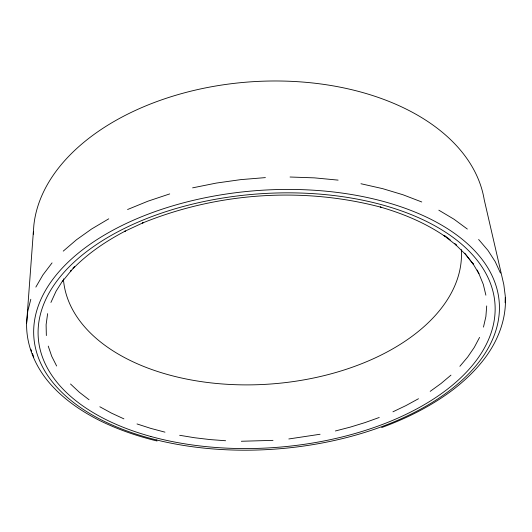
<?xml version="1.0" encoding="UTF-8"?>
<svg xmlns="http://www.w3.org/2000/svg" width="532" height="532" viewBox="0 0 532 532"><rect width="100%" height="100%" fill="white"/><g stroke="black" fill="none" stroke-linecap="round" stroke-linejoin="round"><path stroke-width="0.8" d="M505.127 302.755L505.3 296.271L503.817 284.66L484.22 199.706A226.439 143.228 -4.3 0 0 255.154 81.556A226.439 143.228 -4.3 0 0 33.842 225.388L26.6 323.303C26.108 348.187 37.852 371.974 55.308 389.244L56.206 390.215C68.967 402.771 84.049 412.686 100.003 420.706L100.92 421.144C118.816 429.869 137.748 436.28 157.066 440.995M505.4 297.847C506.191 318.129 498.95 337.98 487.485 354.492L486.733 355.595C476.406 370.059 463.279 382.275 448.975 392.742L448.117 393.328C427.741 407.864 405.098 418.943 381.65 427.568M486.707 305.933L485.882 316.6L483.468 327.113M26.6 323.303L27.744 311.386L30.803 299.283M47.614 313.654L46.111 324.726L46.351 335.572M50.919 302.442L56.086 291.184L62.736 280.65M479.571 337.394L474.278 347.389L467.681 357.038L459.874 366.302M35.843 287.094L42.919 274.918L52.056 262.888M62.55 281.255L71.547 270.209L70.623 271.194C86.164 254.495 105.223 241.548 125.359 231.028L124.455 231.447L143.268 222.675L142.476 223.041C217.522 192.504 302.741 186.552 381.125 207.267L380.247 207.015C403.03 213.605 425.201 222.795 444.825 236.248L443.794 235.437L456.662 245.485M72.897 268.201L74.58 266.539M63.248 251.124L76.475 239.766L91.677 228.953L108.747 218.825M450.963 375.133L441.035 383.506L430.182 391.372M418.491 398.727L406.049 405.544L392.942 411.801M127.567 209.522L147.956 201.182L169.715 193.914M379.243 417.48L365.038 422.581L350.395 427.083L335.379 430.98M192.611 187.849L216.384 183.061L240.743 179.63L265.395 177.608M320.071 434.258L288.816 438.96M273.009 440.363L241.342 441.261M290.046 177.016L314.379 177.861L338.106 180.122M225.608 440.742L210.04 439.578L194.699 437.756L179.65 435.289M360.949 183.733L382.648 188.647L402.99 194.765L421.77 201.98M164.967 432.157L150.729 428.38L137.017 423.944M123.903 418.857L111.481 413.125L99.836 406.761M438.834 210.187L454.049 219.251L467.335 229.059M89.063 399.771L79.255 392.177L70.517 383.998M445.058 235.869L450.265 239.932M454.82 243.49L456.449 245.086M455.585 244.64L465.52 254.376L473.586 264.53L464.735 253.205M478.634 239.467L487.911 250.353L495.179 261.591L500.466 273.062M472.782 263.347L478.973 273.794L483.322 284.44L485.882 295.18M56.638 366.009L51.71 356.274L48.246 346.113M477.164 270.057L478.973 273.794M30.829 349.211L31.634 351.353M32.432 353.501L33.769 357.072M33.343 234.186A226.439 143.228 -4.3 0 1 33.39 231.792M461.324 249.588A199.5 120.332 -4.3 0 1 270.781 384.004A199.5 120.332 -4.3 0 1 63.394 278.848M156.721 439.991A233.342 129.575 -4.3 0 0 499.315 303.473A233.342 129.575 -4.3 0 0 143.613 215.925A233.342 129.575 -4.3 0 0 156.721 439.991M150.855 436.493A228.979 127.068 -4.3 0 0 495.146 309.764A228.979 127.068 -4.3 0 0 153.854 215.826A228.979 127.068 -4.3 0 0 150.855 436.493"/></g></svg>
